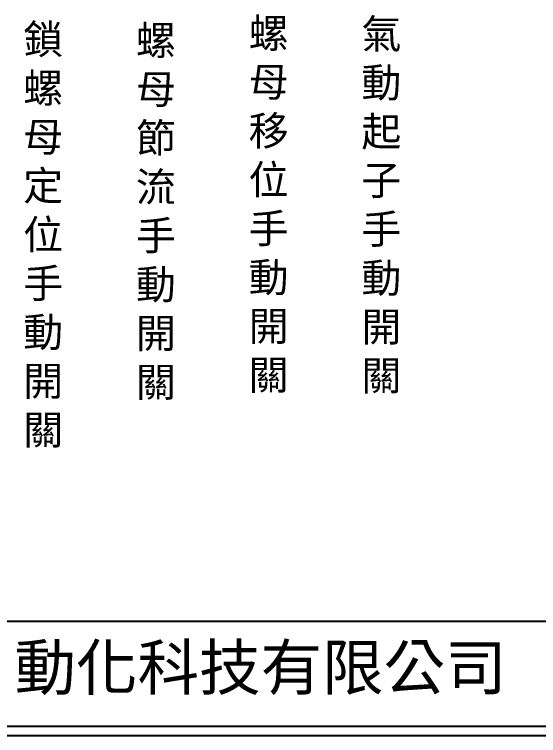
# Model space of a CAD drawing. Extents: x 325 to 612, y 3 to 207.
# Drawn here: x 388.5 to 458.2, y 3 to 99 of the extents above; entities that cross this region are included whole.
import ezdxf

# ---------------------------------------------------------------- set-up
doc = ezdxf.new("R2010")
doc.units = 0
doc.layers.add('圖框層', color=7, linetype='CONTINUOUS')
doc.layers.add('標尺寸層', color=3, linetype='CONTINUOUS')
doc.styles.add('CNS', font='romanc.shx', dxfattribs={"bigfont": 'chineset.shx'})
doc.styles.add('STSL', font='kaiu.ttf')

msp = doc.modelspace()

# ---------------------------------------------------------------- linework, layer by layer
at = {"layer": '圖框層', "color": 7}
for p, q in [((326.569, 18.25), (611.07, 18.25)), ((326.569, 4.25), (611.07, 4.25)), ((325.319, 3), (612.319, 3))]:
    msp.add_line(p, q, dxfattribs=at)

# ---------------------------------------------------------------- texts
at = {"layer": '圖框層', "color": 4, "style": 'STSL'}
msp.add_text('泓陞自動化科技有限公司', height=6, dxfattribs=at).set_placement((363.923, 9.076))
at = {"layer": '標尺寸層', "color": 7, "char_height": 3.9, "width": 4.96081, "attachment_point": 5, "style": 'CNS'}
for s, insert in [('{\\fDFKai-SB|b0|i0|c136|p65;螺母移位手動開關}', (422.284, 73.541)), ('{\\fDFKai-SB|b0|i0|c136|p65;氣動起子手動開關}', (437.284, 73.454)), ('{\\fDFKai-SB|b0|i0|c136|p65;鎖螺母定位手動開關}', (392.284, 69.485)), ('{\\fDFKai-SB|b0|i0|c136|p65;螺母節流手動開關}', (407.284, 72.591))]:
    msp.add_mtext(s, dxfattribs=dict(at, insert=insert))

doc.saveas('drawing.dxf')
